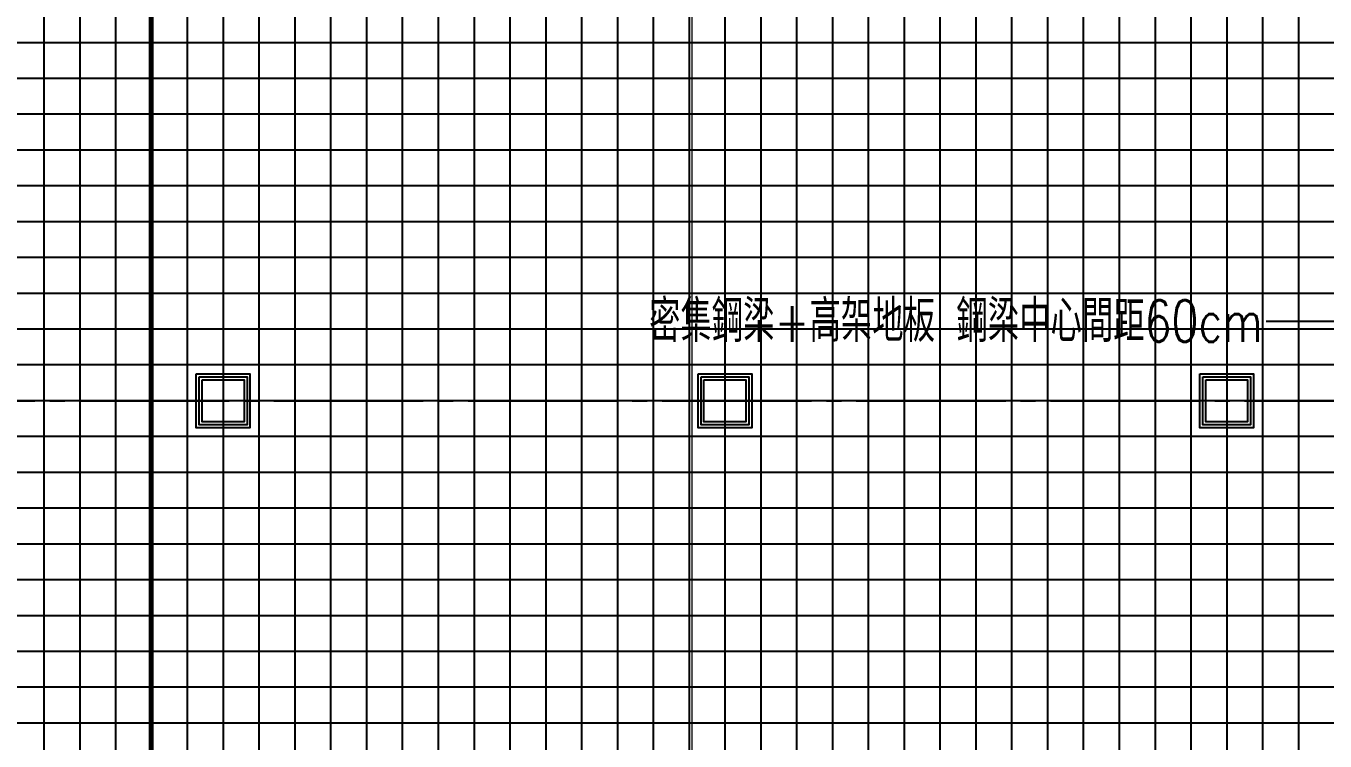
# Model space of a CAD drawing. Header units: millimetres. Extents: x -960 to 41501, y -1010 to 11880.
# Drawn here: x 14790 to 16965, y 2430 to 3628 of the extents above; entities that cross this region are included whole.
import ezdxf
from ezdxf.enums import TextEntityAlignment as Align

# ---------------------------------------------------------------- set-up
doc = ezdxf.new("R2010")
doc.units = ezdxf.units.MM
doc.header["$LTSCALE"] = 100
doc.linetypes.add('X-S-FAB-L10$0$COL-CEN-LIN', pattern=[3.25, 2.5, -0.25, 0.25, -0.25])
for name, color, linetype in [('0-XREF', 7, 'Continuous'), ('188K-SM-03-F10-ARCH-PA-Y2257103$0$K-P1S-4.2-單抗', 53, 'Continuous'), ('188K-SM-03-F10-ARCH-PA-Y2257103$0$K-P2D-4.2-雙抗', 53, 'Continuous'), ('188K-SM-03-F10-ARCH-RF-Y2257103$0$K-RF-0.55', 191, 'Continuous'), ('188K-SM-03-F10-ARCH-RF-Y2257103$0$K-RF-0.55-AREA', 6, 'Continuous'), ('X-S-FAB-L10$0$0-DIM-TXT', 8, 'Continuous'), ('X-S-FAB-L10$0$BLOCK', 8, 'Continuous'), ('X-S-FAB-L10$0$CCL', 8, 'X-S-FAB-L10$0$COL-CEN-LIN'), ('X-S-FAB-L10$0$COL-S', 8, 'Continuous'), ('X-S-FAB-L10$0$S-FNDN', 8, 'Continuous'), ('X-S-FAB-L10$0$TXT', 8, 'Continuous')]:
    doc.layers.add(name, color=color, linetype=linetype)
doc.styles.add('X-S-FAB-L10$0$CHINA', font='simplex.shx', dxfattribs={"width": 0.75, "bigfont": 'chineset.shx'})
doc.styles.add('X-S-FAB-L10$0$Standard', font='', dxfattribs={"width": 0.8})
doc.styles.add('X-S-FAB-L10$0$TG_NOTE_TEXT', font='simplex.shx', dxfattribs={"width": 0.75, "bigfont": 'chineset.shx'})
doc.styles.get('X-S-FAB-L10$0$Standard').set_extended_font_data('Microsoft JhengHei')

# ---------------------------------------------------------------- blocks, each defined once
blk = doc.blocks.new('X-S-FAB-L10$0$FAB2-L05')
at = {"layer": 'X-S-FAB-L10$0$CCL'}
for p, q in [((-11040, 11005), (-11040, 0)), ((-10200, 11005), (-10200, 0)), ((-9360, 11005), (-9360, 0)), ((-26880, 3720), (1210, 3720))]:
    blk.add_line(p, q, dxfattribs=at)
at = {"layer": 'X-S-FAB-L10$0$COL-S'}
for points in [[(-11075, 3755), (-11005, 3755), (-11005, 3685), (-11075, 3685)], [(-10235, 3755), (-10165, 3755), (-10165, 3685), (-10235, 3685)], [(-9395, 3755), (-9325, 3755), (-9325, 3685), (-9395, 3685)]]:
    blk.add_lwpolyline(points, close=True, dxfattribs=at)
blk = doc.blocks.new('X-S-FAB-L10')
at = {"layer": 'X-S-FAB-L10$0$COL-S'}
for p, q in [((15085, 3035), (15155, 3035)), ((15085, 2965), (15085, 3035)), ((15155, 3035), (15155, 2965)), ((15925, 3035), (15995, 3035)), ((15925, 2965), (15925, 3035)), ((15995, 3035), (15995, 2965)), ((16765, 3035), (16835, 3035)), ((16765, 2965), (16765, 3035)), ((16835, 3035), (16835, 2965)), ((15155, 2965), (15085, 2965)), ((15995, 2965), (15925, 2965)), ((16835, 2965), (16765, 2965))]:
    blk.add_line(p, q, dxfattribs=at)
at = {"layer": 'X-S-FAB-L10$0$S-FNDN', "lineweight": 0, "flags": 128}
blk.add_lwpolyline([(11070, 4530), (11935, 4530), (11935, -55), (12665, -55), (12665, -270), (15175, -270), (15175, -55), (15905, -55), (15905, 4530), (16672.5, 4530), (16672.5, 5003), (15905, 5003), (15905, 9055), (11935, 9055), (11935, 5003), (11070, 5003)], close=True, dxfattribs=at)
at = {"layer": 'X-S-FAB-L10$0$TXT', "linetype": 'ByBlock', "lineweight": -2}
blk.add_line((16985.2, 3133.1), (16865.9, 3133.1), dxfattribs=at)
at = {"layer": 'X-S-FAB-L10$0$BLOCK'}
blk.add_blockref('X-S-FAB-L10$0$FAB2-L05', (26160, -720), dxfattribs=at)
at = {"style": 'X-S-FAB-L10$0$TG_NOTE_TEXT', "width": 0.5, "flags": 1}
for p in [(7463.3, 9020), (18268.3, 8649), (11197.8, 4800.2), (16485.8, 4800.2), (25420.3, 2635), (13360, 320, 0), (7463.3, -33.3)]:
    blk.add_attdef('WH', text='', height=20, dxfattribs=at).set_placement(p, align=Align.BOTTOM_LEFT)
at = {"width": 0.5}
for style, p in [('X-S-FAB-L10$0$TG_NOTE_TEXT', (7585, 9020)), ('X-S-FAB-L10$0$TG_NOTE_TEXT', (18390, 8649)), ('X-S-FAB-L10$0$TG_NOTE_TEXT', (11117.5, 4813.5)), ('X-S-FAB-L10$0$TG_NOTE_TEXT', (16607.5, 4813.5)), ('X-S-FAB-L10$0$TG_NOTE_TEXT', (25350, 2635)), ('X-S-FAB-L10$0$Standard', (13129.4, 325, 0)), ('X-S-FAB-L10$0$TG_NOTE_TEXT', (7585, -20))]:
    blk.add_attdef('DESC', text='', height=10, dxfattribs=dict(at, style=style)).set_placement(p, align=Align.BOTTOM_LEFT)
for tag, style, p in [('TYPE', 'X-S-FAB-L10$0$TG_NOTE_TEXT', (7619.3, 9020)), ('NO', 'X-S-FAB-L10$0$TG_NOTE_TEXT', (7650.1, 9020)), ('TYPE', 'X-S-FAB-L10$0$TG_NOTE_TEXT', (18424.2, 8649)), ('NO', 'X-S-FAB-L10$0$TG_NOTE_TEXT', (18455, 8649)), ('NO', 'X-S-FAB-L10$0$TG_NOTE_TEXT', (11088.6, 4813.5)), ('TYPE', 'X-S-FAB-L10$0$TG_NOTE_TEXT', (11151.8, 4813.5)), ('TYPE', 'X-S-FAB-L10$0$TG_NOTE_TEXT', (16641.8, 4813.5)), ('NO', 'X-S-FAB-L10$0$TG_NOTE_TEXT', (16672.6, 4813.5)), ('NO', 'X-S-FAB-L10$0$TG_NOTE_TEXT', (25313, 2635)), ('TYPE', 'X-S-FAB-L10$0$TG_NOTE_TEXT', (25350, 2635)), ('NO', 'X-S-FAB-L10$0$Standard', (13100, 320, 0)), ('TYPE', 'X-S-FAB-L10$0$Standard', (13129.4, 320, 0)), ('TYPE', 'X-S-FAB-L10$0$TG_NOTE_TEXT', (7619.3, -20)), ('NO', 'X-S-FAB-L10$0$TG_NOTE_TEXT', (7650.1, -20))]:
    blk.add_attdef(tag, text='', height=10, dxfattribs=dict(at, style=style)).set_placement(p, align=Align.BOTTOM_RIGHT)
at = {"style": 'X-S-FAB-L10$0$TG_NOTE_TEXT', "width": 0.5, "flags": 1}
for rotation, p in [(180, (43, 7480)), (180, (943, 7480)), (90, (24310, 3717.8)), (270, (17080, 1711.7))]:
    blk.add_attdef('WH', text='', height=20, rotation=rotation, dxfattribs=at).set_placement(p, align=Align.BOTTOM_LEFT)
at = {"width": 0.5}
for rotation, style, p in [(180, 'X-S-FAB-L10$0$Standard', (317.6, 7480)), (180, 'X-S-FAB-L10$0$Standard', (1217.6, 7480)), (90, 'X-S-FAB-L10$0$TG_NOTE_TEXT', (24310, 3647.5)), (270, 'X-S-FAB-L10$0$TG_NOTE_TEXT', (17080, 1605))]:
    blk.add_attdef('DESC', text='', height=10, rotation=rotation, dxfattribs=dict(at, style=style)).set_placement(p, align=Align.BOTTOM_LEFT)
for tag, rotation, style, p in [('TYPE', 180, 'X-S-FAB-L10$0$Standard', (317.6, 7480)), ('NO', 180, 'X-S-FAB-L10$0$Standard', (347, 7480)), ('TYPE', 180, 'X-S-FAB-L10$0$Standard', (1217.6, 7480)), ('NO', 180, 'X-S-FAB-L10$0$Standard', (1247, 7480)), ('TYPE', 90, 'X-S-FAB-L10$0$TG_NOTE_TEXT', (24310, 3647.5)), ('NO', 90, 'X-S-FAB-L10$0$TG_NOTE_TEXT', (24310, 3610.5)), ('TYPE', 270, 'X-S-FAB-L10$0$TG_NOTE_TEXT', (17080, 1605)), ('NO', 270, 'X-S-FAB-L10$0$TG_NOTE_TEXT', (17080, 1573))]:
    blk.add_attdef(tag, text='', height=10, rotation=rotation, dxfattribs=dict(at, style=style)).set_placement(p, align=Align.BOTTOM_RIGHT)
at = {"layer": 'X-S-FAB-L10$0$0-DIM-TXT', "style": 'X-S-FAB-L10$0$CHINA', "width": 0.75}
for p in [(667.4, 7855.1, -2689.4), (22627.4, 6728.8), (25644.7, 6728.8), (24778.8, 5569.1), (1118.3, 4980), (417.8, 4594.6), (23874.8, 4355), (22927.4, 4330.1), (23749.9, 3901.4), (417.8, 3765.2), (1118.3, 3730), (417.8, 3115.8), (536.9, 2227.8), (16909, 1782.7), (888.4, 880.5), (16977.4, 750), (18878.8, 750), (25641.2, 553.2), (21364, 526.9)]:
    blk.add_attdef('HIG', text='', height=80, dxfattribs=at).set_placement(p, align=Align.MIDDLE_LEFT)
at = {"layer": 'X-S-FAB-L10$0$TXT', "insert": (16860.6, 3168.6), "char_height": 70, "width": 1147.798, "attachment_point": 3, "line_spacing_factor": 1.2, "style": 'X-S-FAB-L10$0$CHINA'}
blk.add_mtext('密集鋼梁+高架地板 鋼梁中心間距60cm', dxfattribs=at)
blk = doc.blocks.new('188K-SM-03-F10-ARCH-RF-Y2257103')
at = {"layer": '188K-SM-03-F10-ARCH-RF-Y2257103$0$K-RF-0.55'}
for p, q in [((15180, 9025), (15180, -12.5)), ((15240, 9025), (15240, -12.5)), ((15300, 9025), (15300, -12.5)), ((15360, 9025), (15360, -12.5)), ((15420, 9025), (15420, -12.5)), ((14820, 9012.5), (14820, -235)), ((14880, 9012.5), (14880, -235)), ((14940, 9012.5), (14940, -235)), ((15000, 9012.5), (15000, -235)), ((15060, 9012.5), (15060, -235)), ((16740, 9012.5), (16740, -12.5)), ((16860, 9010.5), (16860, 2075)), ((16920, 9010.5), (16920, 2075)), ((15480, 8990), (15480, -12.5)), ((15540, 8990), (15540, -12.5)), ((15600, 8990), (15600, -12.5)), ((15660, 8990), (15660, -12.5)), ((15720, 8990), (15720, -12.5)), ((15780, 8990), (15780, -12.5)), ((15840, 8990), (15840, -12.5)), ((15900, 8990), (15900, -12.5)), ((15120, 8965), (15120, -235)), ((16800, 8965), (16800, 2075)), ((16020, 4517.5), (16020, -12.5)), ((16080, 4517.5), (16080, -12.5)), ((16140, 4517.5), (16140, -12.5)), ((16200, 4517.5), (16200, -12.5)), ((16260, 4517.5), (16260, -12.5)), ((16320, 4517.5), (16320, -12.5)), ((16380, 4517.5), (16380, -12.5)), ((16440, 4517.5), (16440, -12.5)), ((16500, 4517.5), (16500, -12.5)), ((16560, 4517.5), (16560, -12.5)), ((16620, 4517.5), (16620, -12.5)), ((16680, 4517.5), (16680, -12.5)), ((15960, 4465), (15960, 35)), ((23485, 3600), (1845, 3600)), ((24315, 3540), (1845, 3540)), ((24315, 3480), (1845, 3480)), ((24315, 3420), (1845, 3420)), ((24315, 3360), (1845, 3360)), ((24315, 3300), (1845, 3300)), ((24315, 3240), (1845, 3240)), ((24315, 3180), (1845, 3180)), ((24315, 3120), (1845, 3120)), ((24315, 3060), (1845, 3060)), ((24315, 3000), (1845, 3000)), ((24315, 2940), (1845, 2940)), ((24315, 2880), (1845, 2880)), ((24315, 2820), (1845, 2820)), ((24315, 2760), (1845, 2760)), ((24315, 2700), (1845, 2700)), ((24315, 2640), (1845, 2640)), ((24315, 2580), (1845, 2580)), ((24315, 2520), (1845, 2520)), ((24315, 2460), (1845, 2460))]:
    blk.add_line(p, q, dxfattribs=at)
at = {"layer": '188K-SM-03-F10-ARCH-RF-Y2257103$0$K-RF-0.55-AREA'}
for points in [[(15085, 3035), (15155, 3035), (15155, 2965), (15085, 2965)], [(15925, 3035), (15995, 3035), (15995, 2965), (15925, 2965)], [(16765, 3035), (16835, 3035), (16835, 2965), (16765, 2965)]]:
    blk.add_lwpolyline(points, close=True, dxfattribs=at)
blk = doc.blocks.new('188K-SM-03-F10-ARCH-PA-Y2257103')
at = {"layer": '188K-SM-03-F10-ARCH-PA-Y2257103$0$K-P1S-4.2-單抗'}
for points in [[(15075, 3045), (15165, 3045), (15165, 2955), (15075, 2955)], [(15915, 3045), (16005, 3045), (16005, 2955), (15915, 2955)], [(16755, 3045), (16845, 3045), (16845, 2955), (16755, 2955)], [(15080, 3040), (15160, 3040), (15160, 2960), (15080, 2960)], [(15920, 3040), (16000, 3040), (16000, 2960), (15920, 2960)], [(16760, 3040), (16840, 3040), (16840, 2960), (16760, 2960)]]:
    blk.add_lwpolyline(points, close=True, dxfattribs=at)
at = {"layer": '188K-SM-03-F10-ARCH-PA-Y2257103$0$K-P2D-4.2-雙抗'}
for p, q in [((14997.5, 615, 0), (14997.5, 8295)), ((14997.5, 615, 0), (14997.5, 8295)), ((14997.5, 615, 0), (14997.5, 8295)), ((15002.5, 615, 0), (15002.5, 8295)), ((15002.5, 615, 0), (15002.5, 8295)), ((15002.5, 615, 0), (15002.5, 8295))]:
    blk.add_line(p, q, dxfattribs=at)

msp = doc.modelspace()

# ---------------------------------------------------------------- block references
for name in ['X-S-FAB-L10', '188K-SM-03-F10-ARCH-RF-Y2257103']:
    msp.add_blockref(name, (0, 0))
at = {"layer": '0-XREF'}
msp.add_blockref('188K-SM-03-F10-ARCH-PA-Y2257103', (0, 0), dxfattribs=at)

doc.saveas('drawing.dxf')
